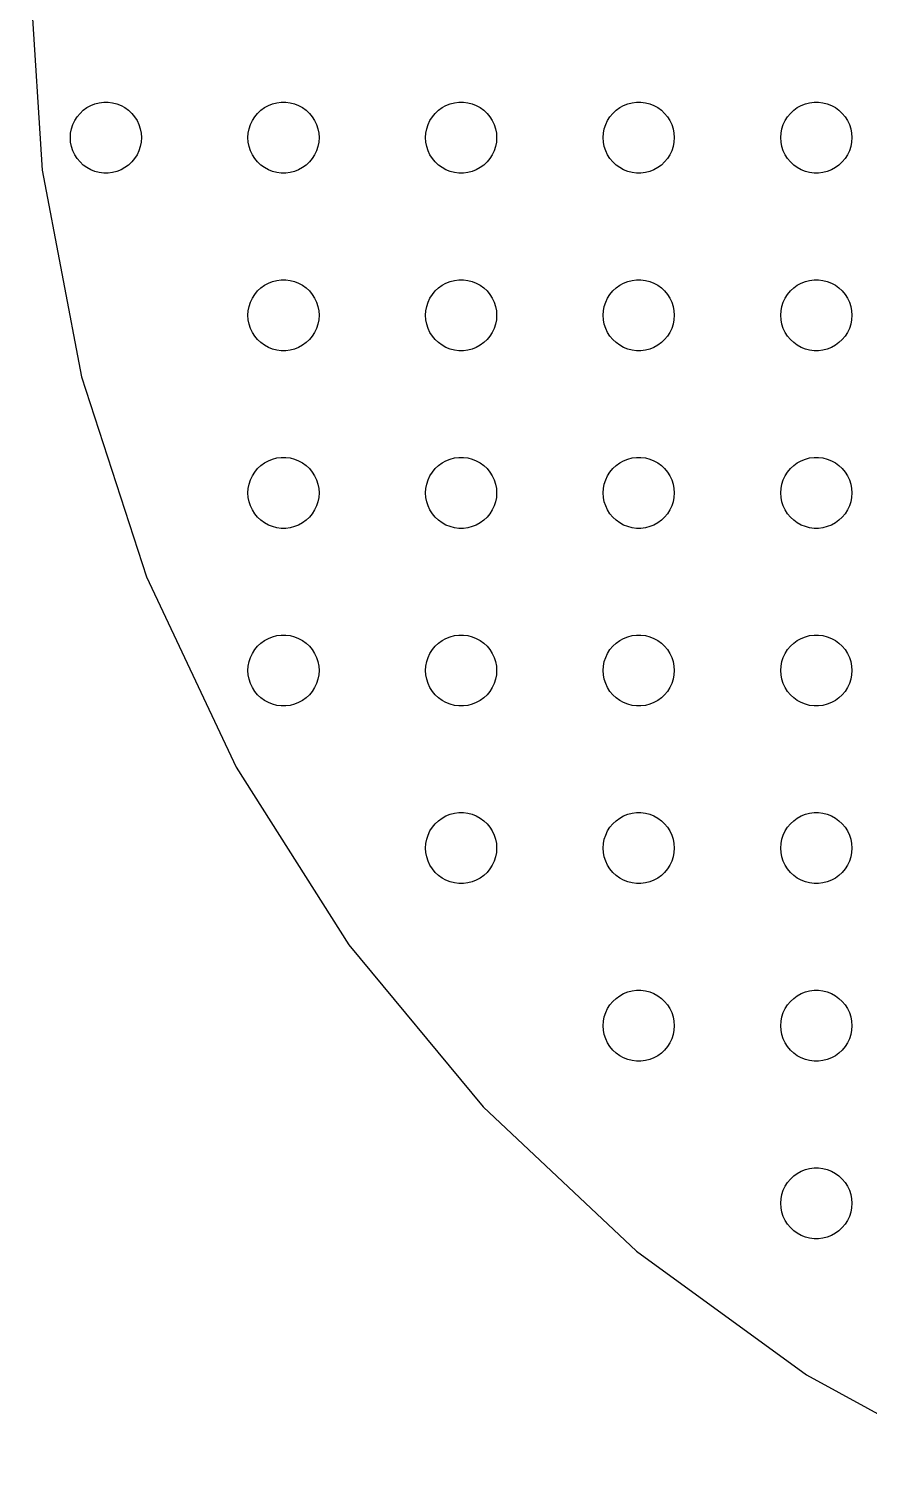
# Model space of a CAD drawing. Header units: metres. Extents: x -142 to 142, y -141 to 141.
# Drawn here: x -141.5 to -70.6, y -128 to -5.8 of the extents above; entities that cross this region are included whole.
import ezdxf

# ---------------------------------------------------------------- set-up
doc = ezdxf.new("R2010")
doc.units = ezdxf.units.M

msp = doc.modelspace()

# ---------------------------------------------------------------- linework, layer by layer
for p, q in [((-141.5, 0), (-140.384, -17.7346)), ((-136.277, -12.2855), (-135.927, -12.1468)), ((-135.927, -12.1468), (-135.562, -12.0531)), ((-135.562, -12.0531), (-135.188, -12.0059)), ((-135.188, -12.0059), (-134.812, -12.0059)), ((-134.812, -12.0059), (-134.438, -12.0531)), ((-134.438, -12.0531), (-134.073, -12.1468)), ((-134.073, -12.1468), (-133.723, -12.2855)), ((-121.277, -12.2855), (-120.927, -12.1468)), ((-120.927, -12.1468), (-120.562, -12.0531)), ((-120.562, -12.0531), (-120.188, -12.0059)), ((-120.188, -12.0059), (-119.812, -12.0059)), ((-119.812, -12.0059), (-119.438, -12.0531)), ((-119.438, -12.0531), (-119.073, -12.1468)), ((-119.073, -12.1468), (-118.723, -12.2855)), ((-106.277, -12.2855), (-105.927, -12.1468)), ((-105.927, -12.1468), (-105.562, -12.0531)), ((-105.562, -12.0531), (-105.188, -12.0059)), ((-105.188, -12.0059), (-104.812, -12.0059)), ((-104.812, -12.0059), (-104.438, -12.0531)), ((-104.438, -12.0531), (-104.073, -12.1468)), ((-104.073, -12.1468), (-103.723, -12.2855)), ((-91.2773, -12.2855), (-90.927, -12.1468)), ((-90.927, -12.1468), (-90.5621, -12.0531)), ((-90.5621, -12.0531), (-90.1884, -12.0059)), ((-90.1884, -12.0059), (-89.8116, -12.0059)), ((-89.8116, -12.0059), (-89.4379, -12.0531)), ((-89.4379, -12.0531), (-89.073, -12.1468)), ((-89.073, -12.1468), (-88.7227, -12.2855)), ((-76.2773, -12.2855), (-75.927, -12.1468)), ((-75.927, -12.1468), (-75.5621, -12.0531)), ((-75.5621, -12.0531), (-75.1884, -12.0059)), ((-75.1884, -12.0059), (-74.8116, -12.0059)), ((-74.8116, -12.0059), (-74.4379, -12.0531)), ((-74.4379, -12.0531), (-74.073, -12.1468)), ((-74.073, -12.1468), (-73.7227, -12.2855)), ((-137.629, -13.5547), (-137.427, -13.2366)), ((-137.427, -13.2366), (-137.187, -12.9464)), ((-137.187, -12.9464), (-136.912, -12.6884)), ((-136.912, -12.6884), (-136.607, -12.467)), ((-136.607, -12.467), (-136.277, -12.2855)), ((-133.723, -12.2855), (-133.393, -12.467)), ((-133.393, -12.467), (-133.088, -12.6884)), ((-133.088, -12.6884), (-132.813, -12.9464)), ((-132.813, -12.9464), (-132.573, -13.2366)), ((-132.573, -13.2366), (-132.371, -13.5547)), ((-122.629, -13.5547), (-122.427, -13.2366)), ((-122.427, -13.2366), (-122.187, -12.9464)), ((-122.187, -12.9464), (-121.912, -12.6884)), ((-121.912, -12.6884), (-121.607, -12.467)), ((-121.607, -12.467), (-121.277, -12.2855)), ((-118.723, -12.2855), (-118.393, -12.467)), ((-118.393, -12.467), (-118.088, -12.6884)), ((-118.088, -12.6884), (-117.813, -12.9464)), ((-117.813, -12.9464), (-117.573, -13.2366)), ((-117.573, -13.2366), (-117.371, -13.5547)), ((-107.629, -13.5547), (-107.427, -13.2366)), ((-107.427, -13.2366), (-107.187, -12.9464)), ((-107.187, -12.9464), (-106.912, -12.6884)), ((-106.912, -12.6884), (-106.607, -12.467)), ((-106.607, -12.467), (-106.277, -12.2855)), ((-103.723, -12.2855), (-103.393, -12.467)), ((-103.393, -12.467), (-103.088, -12.6884)), ((-103.088, -12.6884), (-102.813, -12.9464)), ((-102.813, -12.9464), (-102.573, -13.2366)), ((-102.573, -13.2366), (-102.371, -13.5547)), ((-92.6289, -13.5547), (-92.427, -13.2366)), ((-92.427, -13.2366), (-92.1869, -12.9464)), ((-92.1869, -12.9464), (-91.9123, -12.6884)), ((-91.9123, -12.6884), (-91.6075, -12.467)), ((-91.6075, -12.467), (-91.2773, -12.2855)), ((-88.7227, -12.2855), (-88.3925, -12.467)), ((-88.3925, -12.467), (-88.0877, -12.6884)), ((-88.0877, -12.6884), (-87.8131, -12.9464)), ((-87.8131, -12.9464), (-87.573, -13.2366)), ((-87.573, -13.2366), (-87.3711, -13.5547)), ((-77.6289, -13.5547), (-77.427, -13.2366)), ((-77.427, -13.2366), (-77.1869, -12.9464)), ((-77.1869, -12.9464), (-76.9123, -12.6884)), ((-76.9123, -12.6884), (-76.6075, -12.467)), ((-76.6075, -12.467), (-76.2773, -12.2855)), ((-73.7227, -12.2855), (-73.3925, -12.467)), ((-73.3925, -12.467), (-73.0877, -12.6884)), ((-73.0877, -12.6884), (-72.8131, -12.9464)), ((-72.8131, -12.9464), (-72.573, -13.2366)), ((-72.573, -13.2366), (-72.3711, -13.5547)), ((-138, -15), (-137.976, -14.624)), ((-137.976, -14.624), (-137.906, -14.2539)), ((-137.906, -14.2539), (-137.789, -13.8956)), ((-137.789, -13.8956), (-137.629, -13.5547)), ((-132.371, -13.5547), (-132.211, -13.8956)), ((-132.211, -13.8956), (-132.094, -14.2539)), ((-132.094, -14.2539), (-132.024, -14.624)), ((-132.024, -14.624), (-132, -15)), ((-123, -15), (-122.976, -14.624)), ((-122.976, -14.624), (-122.906, -14.2539)), ((-122.906, -14.2539), (-122.789, -13.8956)), ((-122.789, -13.8956), (-122.629, -13.5547)), ((-117.371, -13.5547), (-117.211, -13.8956)), ((-117.211, -13.8956), (-117.094, -14.2539)), ((-117.094, -14.2539), (-117.024, -14.624)), ((-117.024, -14.624), (-117, -15)), ((-108, -15), (-107.976, -14.624)), ((-107.976, -14.624), (-107.906, -14.2539)), ((-107.906, -14.2539), (-107.789, -13.8956)), ((-107.789, -13.8956), (-107.629, -13.5547)), ((-102.371, -13.5547), (-102.211, -13.8956)), ((-102.211, -13.8956), (-102.094, -14.2539)), ((-102.094, -14.2539), (-102.024, -14.624)), ((-102.024, -14.624), (-102, -15)), ((-93, -15), (-92.9763, -14.624)), ((-92.9763, -14.624), (-92.9057, -14.2539)), ((-92.9057, -14.2539), (-92.7893, -13.8956)), ((-92.7893, -13.8956), (-92.6289, -13.5547)), ((-87.3711, -13.5547), (-87.2107, -13.8956)), ((-87.2107, -13.8956), (-87.0943, -14.2539)), ((-87.0943, -14.2539), (-87.0237, -14.624)), ((-87.0237, -14.624), (-87, -15)), ((-78, -15), (-77.9763, -14.624)), ((-77.9763, -14.624), (-77.9057, -14.2539)), ((-77.9057, -14.2539), (-77.7893, -13.8956)), ((-77.7893, -13.8956), (-77.6289, -13.5547)), ((-72.3711, -13.5547), (-72.2107, -13.8956)), ((-72.2107, -13.8956), (-72.0943, -14.2539)), ((-72.0943, -14.2539), (-72.0237, -14.624)), ((-72.0237, -14.624), (-72, -15)), ((-137.976, -15.376), (-138, -15)), ((-137.906, -15.7461), (-137.976, -15.376)), ((-137.789, -16.1044), (-137.906, -15.7461)), ((-132.094, -15.7461), (-132.211, -16.1044)), ((-132.024, -15.376), (-132.094, -15.7461)), ((-132, -15), (-132.024, -15.376)), ((-122.976, -15.376), (-123, -15)), ((-122.906, -15.7461), (-122.976, -15.376)), ((-122.789, -16.1044), (-122.906, -15.7461)), ((-117.094, -15.7461), (-117.211, -16.1044)), ((-117.024, -15.376), (-117.094, -15.7461)), ((-117, -15), (-117.024, -15.376)), ((-107.976, -15.376), (-108, -15)), ((-107.906, -15.7461), (-107.976, -15.376)), ((-107.789, -16.1044), (-107.906, -15.7461)), ((-102.094, -15.7461), (-102.211, -16.1044)), ((-102.024, -15.376), (-102.094, -15.7461)), ((-102, -15), (-102.024, -15.376)), ((-92.9763, -15.376), (-93, -15)), ((-92.9057, -15.7461), (-92.9763, -15.376)), ((-92.7893, -16.1044), (-92.9057, -15.7461)), ((-87.0943, -15.7461), (-87.2107, -16.1044)), ((-87.0237, -15.376), (-87.0943, -15.7461)), ((-87, -15), (-87.0237, -15.376)), ((-77.9763, -15.376), (-78, -15)), ((-77.9057, -15.7461), (-77.9763, -15.376)), ((-77.7893, -16.1044), (-77.9057, -15.7461)), ((-72.0943, -15.7461), (-72.2107, -16.1044)), ((-72.0237, -15.376), (-72.0943, -15.7461)), ((-72, -15), (-72.0237, -15.376)), ((-137.629, -16.4453), (-137.789, -16.1044)), ((-137.427, -16.7634), (-137.629, -16.4453)), ((-137.187, -17.0536), (-137.427, -16.7634)), ((-136.912, -17.3115), (-137.187, -17.0536)), ((-132.813, -17.0536), (-133.088, -17.3115)), ((-132.573, -16.7634), (-132.813, -17.0536)), ((-132.371, -16.4453), (-132.573, -16.7634)), ((-132.211, -16.1044), (-132.371, -16.4453)), ((-122.629, -16.4453), (-122.789, -16.1044)), ((-122.427, -16.7634), (-122.629, -16.4453)), ((-122.187, -17.0536), (-122.427, -16.7634)), ((-121.912, -17.3115), (-122.187, -17.0536)), ((-117.813, -17.0536), (-118.088, -17.3115)), ((-117.573, -16.7634), (-117.813, -17.0536)), ((-117.371, -16.4453), (-117.573, -16.7634)), ((-117.211, -16.1044), (-117.371, -16.4453)), ((-107.629, -16.4453), (-107.789, -16.1044)), ((-107.427, -16.7634), (-107.629, -16.4453)), ((-107.187, -17.0536), (-107.427, -16.7634)), ((-106.912, -17.3115), (-107.187, -17.0536)), ((-102.813, -17.0536), (-103.088, -17.3115)), ((-102.573, -16.7634), (-102.813, -17.0536)), ((-102.371, -16.4453), (-102.573, -16.7634)), ((-102.211, -16.1044), (-102.371, -16.4453)), ((-92.6289, -16.4453), (-92.7893, -16.1044)), ((-92.427, -16.7634), (-92.6289, -16.4453)), ((-92.1869, -17.0536), (-92.427, -16.7634)), ((-91.9123, -17.3115), (-92.1869, -17.0536)), ((-87.8131, -17.0536), (-88.0877, -17.3115)), ((-87.573, -16.7634), (-87.8131, -17.0536)), ((-87.3711, -16.4453), (-87.573, -16.7634)), ((-87.2107, -16.1044), (-87.3711, -16.4453)), ((-77.6289, -16.4453), (-77.7893, -16.1044)), ((-77.427, -16.7634), (-77.6289, -16.4453)), ((-77.1869, -17.0536), (-77.427, -16.7634)), ((-76.9123, -17.3115), (-77.1869, -17.0536)), ((-72.8131, -17.0536), (-73.0877, -17.3115)), ((-72.573, -16.7634), (-72.8131, -17.0536)), ((-72.3711, -16.4453), (-72.573, -16.7634)), ((-72.2107, -16.1044), (-72.3711, -16.4453)), ((-140.384, -17.7346), (-137.055, -35.1896)), ((-136.607, -17.533), (-136.912, -17.3115)), ((-136.277, -17.7145), (-136.607, -17.533)), ((-135.927, -17.8532), (-136.277, -17.7145)), ((-135.562, -17.9469), (-135.927, -17.8532)), ((-135.188, -17.9941), (-135.562, -17.9469)), ((-134.812, -17.9941), (-135.188, -17.9941)), ((-134.438, -17.9469), (-134.812, -17.9941)), ((-134.073, -17.8532), (-134.438, -17.9469)), ((-133.723, -17.7145), (-134.073, -17.8532)), ((-133.393, -17.533), (-133.723, -17.7145)), ((-133.088, -17.3115), (-133.393, -17.533)), ((-121.607, -17.533), (-121.912, -17.3115)), ((-121.277, -17.7145), (-121.607, -17.533)), ((-120.927, -17.8532), (-121.277, -17.7145)), ((-120.562, -17.9469), (-120.927, -17.8532)), ((-120.188, -17.9941), (-120.562, -17.9469)), ((-119.812, -17.9941), (-120.188, -17.9941)), ((-119.438, -17.9469), (-119.812, -17.9941)), ((-119.073, -17.8532), (-119.438, -17.9469)), ((-118.723, -17.7145), (-119.073, -17.8532)), ((-118.393, -17.533), (-118.723, -17.7145)), ((-118.088, -17.3115), (-118.393, -17.533)), ((-106.607, -17.533), (-106.912, -17.3115)), ((-106.277, -17.7145), (-106.607, -17.533)), ((-105.927, -17.8532), (-106.277, -17.7145)), ((-105.562, -17.9469), (-105.927, -17.8532)), ((-105.188, -17.9941), (-105.562, -17.9469)), ((-104.812, -17.9941), (-105.188, -17.9941)), ((-104.438, -17.9469), (-104.812, -17.9941)), ((-104.073, -17.8532), (-104.438, -17.9469)), ((-103.723, -17.7145), (-104.073, -17.8532)), ((-103.393, -17.533), (-103.723, -17.7145)), ((-103.088, -17.3115), (-103.393, -17.533)), ((-91.6075, -17.533), (-91.9123, -17.3115)), ((-91.2773, -17.7145), (-91.6075, -17.533)), ((-90.927, -17.8532), (-91.2773, -17.7145)), ((-90.5621, -17.9469), (-90.927, -17.8532)), ((-90.1884, -17.9941), (-90.5621, -17.9469)), ((-89.8116, -17.9941), (-90.1884, -17.9941)), ((-89.4379, -17.9469), (-89.8116, -17.9941)), ((-89.073, -17.8532), (-89.4379, -17.9469)), ((-88.7227, -17.7145), (-89.073, -17.8532)), ((-88.3925, -17.533), (-88.7227, -17.7145)), ((-88.0877, -17.3115), (-88.3925, -17.533)), ((-76.6075, -17.533), (-76.9123, -17.3115)), ((-76.2773, -17.7145), (-76.6075, -17.533)), ((-75.927, -17.8532), (-76.2773, -17.7145)), ((-75.5621, -17.9469), (-75.927, -17.8532)), ((-75.1884, -17.9941), (-75.5621, -17.9469)), ((-74.8116, -17.9941), (-75.1884, -17.9941)), ((-74.4379, -17.9469), (-74.8116, -17.9941)), ((-74.073, -17.8532), (-74.4379, -17.9469)), ((-73.7227, -17.7145), (-74.073, -17.8532)), ((-73.3925, -17.533), (-73.7227, -17.7145)), ((-73.0877, -17.3115), (-73.3925, -17.533)), ((-122.427, -28.2366), (-122.187, -27.9464)), ((-122.187, -27.9464), (-121.912, -27.6884)), ((-121.912, -27.6884), (-121.607, -27.467)), ((-121.607, -27.467), (-121.277, -27.2855)), ((-121.277, -27.2855), (-120.927, -27.1468)), ((-120.927, -27.1468), (-120.562, -27.0531)), ((-120.562, -27.0531), (-120.188, -27.0059)), ((-120.188, -27.0059), (-119.812, -27.0059)), ((-119.812, -27.0059), (-119.438, -27.0531)), ((-119.438, -27.0531), (-119.073, -27.1468)), ((-119.073, -27.1468), (-118.723, -27.2855)), ((-118.723, -27.2855), (-118.393, -27.467)), ((-118.393, -27.467), (-118.088, -27.6884)), ((-118.088, -27.6884), (-117.813, -27.9464)), ((-117.813, -27.9464), (-117.573, -28.2366)), ((-107.427, -28.2366), (-107.187, -27.9464)), ((-107.187, -27.9464), (-106.912, -27.6884)), ((-106.912, -27.6884), (-106.607, -27.467)), ((-106.607, -27.467), (-106.277, -27.2855)), ((-106.277, -27.2855), (-105.927, -27.1468)), ((-105.927, -27.1468), (-105.562, -27.0531)), ((-105.562, -27.0531), (-105.188, -27.0059)), ((-105.188, -27.0059), (-104.812, -27.0059)), ((-104.812, -27.0059), (-104.438, -27.0531)), ((-104.438, -27.0531), (-104.073, -27.1468)), ((-104.073, -27.1468), (-103.723, -27.2855)), ((-103.723, -27.2855), (-103.393, -27.467)), ((-103.393, -27.467), (-103.088, -27.6884)), ((-103.088, -27.6884), (-102.813, -27.9464)), ((-102.813, -27.9464), (-102.573, -28.2366)), ((-92.427, -28.2366), (-92.1869, -27.9464)), ((-92.1869, -27.9464), (-91.9123, -27.6884)), ((-91.9123, -27.6884), (-91.6075, -27.467)), ((-91.6075, -27.467), (-91.2773, -27.2855)), ((-91.2773, -27.2855), (-90.927, -27.1468)), ((-90.927, -27.1468), (-90.5621, -27.0531)), ((-90.5621, -27.0531), (-90.1884, -27.0059)), ((-90.1884, -27.0059), (-89.8116, -27.0059)), ((-89.8116, -27.0059), (-89.4379, -27.0531)), ((-89.4379, -27.0531), (-89.073, -27.1468)), ((-89.073, -27.1468), (-88.7227, -27.2855)), ((-88.7227, -27.2855), (-88.3925, -27.467)), ((-88.3925, -27.467), (-88.0877, -27.6884)), ((-88.0877, -27.6884), (-87.8131, -27.9464)), ((-87.8131, -27.9464), (-87.573, -28.2366)), ((-77.427, -28.2366), (-77.1869, -27.9464)), ((-77.1869, -27.9464), (-76.9123, -27.6884)), ((-76.9123, -27.6884), (-76.6075, -27.467)), ((-76.6075, -27.467), (-76.2773, -27.2855)), ((-76.2773, -27.2855), (-75.927, -27.1468)), ((-75.927, -27.1468), (-75.5621, -27.0531)), ((-75.5621, -27.0531), (-75.1884, -27.0059)), ((-75.1884, -27.0059), (-74.8116, -27.0059)), ((-74.8116, -27.0059), (-74.4379, -27.0531)), ((-74.4379, -27.0531), (-74.073, -27.1468)), ((-74.073, -27.1468), (-73.7227, -27.2855)), ((-73.7227, -27.2855), (-73.3925, -27.467)), ((-73.3925, -27.467), (-73.0877, -27.6884)), ((-73.0877, -27.6884), (-72.8131, -27.9464)), ((-72.8131, -27.9464), (-72.573, -28.2366)), ((-122.976, -29.624), (-122.906, -29.2539)), ((-122.906, -29.2539), (-122.789, -28.8956)), ((-122.789, -28.8956), (-122.629, -28.5547)), ((-122.629, -28.5547), (-122.427, -28.2366)), ((-117.573, -28.2366), (-117.371, -28.5547)), ((-117.371, -28.5547), (-117.211, -28.8956)), ((-117.211, -28.8956), (-117.094, -29.2539)), ((-117.094, -29.2539), (-117.024, -29.624)), ((-107.976, -29.624), (-107.906, -29.2539)), ((-107.906, -29.2539), (-107.789, -28.8956)), ((-107.789, -28.8956), (-107.629, -28.5547)), ((-107.629, -28.5547), (-107.427, -28.2366)), ((-102.573, -28.2366), (-102.371, -28.5547)), ((-102.371, -28.5547), (-102.211, -28.8956)), ((-102.211, -28.8956), (-102.094, -29.2539)), ((-102.094, -29.2539), (-102.024, -29.624)), ((-92.9763, -29.624), (-92.9057, -29.2539)), ((-92.9057, -29.2539), (-92.7893, -28.8956)), ((-92.7893, -28.8956), (-92.6289, -28.5547)), ((-92.6289, -28.5547), (-92.427, -28.2366)), ((-87.573, -28.2366), (-87.3711, -28.5547)), ((-87.3711, -28.5547), (-87.2107, -28.8956)), ((-87.2107, -28.8956), (-87.0943, -29.2539)), ((-87.0943, -29.2539), (-87.0237, -29.624)), ((-77.9763, -29.624), (-77.9057, -29.2539)), ((-77.9057, -29.2539), (-77.7893, -28.8956)), ((-77.7893, -28.8956), (-77.6289, -28.5547)), ((-77.6289, -28.5547), (-77.427, -28.2366)), ((-72.573, -28.2366), (-72.3711, -28.5547)), ((-72.3711, -28.5547), (-72.2107, -28.8956)), ((-72.2107, -28.8956), (-72.0943, -29.2539)), ((-72.0943, -29.2539), (-72.0237, -29.624)), ((-123, -30), (-122.976, -29.624)), ((-122.976, -30.376), (-123, -30)), ((-122.906, -30.7461), (-122.976, -30.376)), ((-117.024, -30.376), (-117.094, -30.7461)), ((-117.024, -29.624), (-117, -30)), ((-117, -30), (-117.024, -30.376)), ((-108, -30), (-107.976, -29.624)), ((-107.976, -30.376), (-108, -30)), ((-107.906, -30.7461), (-107.976, -30.376)), ((-102.024, -30.376), (-102.094, -30.7461)), ((-102.024, -29.624), (-102, -30)), ((-102, -30), (-102.024, -30.376)), ((-93, -30), (-92.9763, -29.624)), ((-92.9763, -30.376), (-93, -30)), ((-92.9057, -30.7461), (-92.9763, -30.376)), ((-87.0237, -30.376), (-87.0943, -30.7461)), ((-87.0237, -29.624), (-87, -30)), ((-87, -30), (-87.0237, -30.376)), ((-78, -30), (-77.9763, -29.624)), ((-77.9763, -30.376), (-78, -30)), ((-77.9057, -30.7461), (-77.9763, -30.376)), ((-72.0237, -30.376), (-72.0943, -30.7461)), ((-72.0237, -29.624), (-72, -30)), ((-72, -30), (-72.0237, -30.376)), ((-122.789, -31.1044), (-122.906, -30.7461)), ((-122.629, -31.4453), (-122.789, -31.1044)), ((-122.427, -31.7634), (-122.629, -31.4453)), ((-122.187, -32.0536), (-122.427, -31.7634)), ((-117.573, -31.7634), (-117.813, -32.0536)), ((-117.371, -31.4453), (-117.573, -31.7634)), ((-117.211, -31.1044), (-117.371, -31.4453)), ((-117.094, -30.7461), (-117.211, -31.1044)), ((-107.789, -31.1044), (-107.906, -30.7461)), ((-107.629, -31.4453), (-107.789, -31.1044)), ((-107.427, -31.7634), (-107.629, -31.4453)), ((-107.187, -32.0536), (-107.427, -31.7634)), ((-102.573, -31.7634), (-102.813, -32.0536)), ((-102.371, -31.4453), (-102.573, -31.7634)), ((-102.211, -31.1044), (-102.371, -31.4453)), ((-102.094, -30.7461), (-102.211, -31.1044)), ((-92.7893, -31.1044), (-92.9057, -30.7461)), ((-92.6289, -31.4453), (-92.7893, -31.1044)), ((-92.427, -31.7634), (-92.6289, -31.4453)), ((-92.1869, -32.0536), (-92.427, -31.7634)), ((-87.573, -31.7634), (-87.8131, -32.0536)), ((-87.3711, -31.4453), (-87.573, -31.7634)), ((-87.2107, -31.1044), (-87.3711, -31.4453)), ((-87.0943, -30.7461), (-87.2107, -31.1044)), ((-77.7893, -31.1044), (-77.9057, -30.7461)), ((-77.6289, -31.4453), (-77.7893, -31.1044)), ((-77.427, -31.7634), (-77.6289, -31.4453)), ((-77.1869, -32.0536), (-77.427, -31.7634)), ((-72.573, -31.7634), (-72.8131, -32.0536)), ((-72.3711, -31.4453), (-72.573, -31.7634)), ((-72.2107, -31.1044), (-72.3711, -31.4453)), ((-72.0943, -30.7461), (-72.2107, -31.1044)), ((-121.912, -32.3115), (-122.187, -32.0536)), ((-121.607, -32.533), (-121.912, -32.3115)), ((-121.277, -32.7145), (-121.607, -32.533)), ((-120.927, -32.8532), (-121.277, -32.7145)), ((-120.562, -32.9469), (-120.927, -32.8532)), ((-120.188, -32.9941), (-120.562, -32.9469)), ((-119.812, -32.9941), (-120.188, -32.9941)), ((-119.438, -32.9469), (-119.812, -32.9941)), ((-119.073, -32.8532), (-119.438, -32.9469)), ((-118.723, -32.7145), (-119.073, -32.8532)), ((-118.393, -32.533), (-118.723, -32.7145)), ((-118.088, -32.3115), (-118.393, -32.533)), ((-117.813, -32.0536), (-118.088, -32.3115)), ((-106.912, -32.3115), (-107.187, -32.0536)), ((-106.607, -32.533), (-106.912, -32.3115)), ((-106.277, -32.7145), (-106.607, -32.533)), ((-105.927, -32.8532), (-106.277, -32.7145)), ((-105.562, -32.9469), (-105.927, -32.8532)), ((-105.188, -32.9941), (-105.562, -32.9469)), ((-104.812, -32.9941), (-105.188, -32.9941)), ((-104.438, -32.9469), (-104.812, -32.9941)), ((-104.073, -32.8532), (-104.438, -32.9469)), ((-103.723, -32.7145), (-104.073, -32.8532)), ((-103.393, -32.533), (-103.723, -32.7145)), ((-103.088, -32.3115), (-103.393, -32.533)), ((-102.813, -32.0536), (-103.088, -32.3115)), ((-91.9123, -32.3115), (-92.1869, -32.0536)), ((-91.6075, -32.533), (-91.9123, -32.3115)), ((-91.2773, -32.7145), (-91.6075, -32.533)), ((-90.927, -32.8532), (-91.2773, -32.7145)), ((-90.5621, -32.9469), (-90.927, -32.8532)), ((-90.1884, -32.9941), (-90.5621, -32.9469)), ((-89.8116, -32.9941), (-90.1884, -32.9941)), ((-89.4379, -32.9469), (-89.8116, -32.9941)), ((-89.073, -32.8532), (-89.4379, -32.9469)), ((-88.7227, -32.7145), (-89.073, -32.8532)), ((-88.3925, -32.533), (-88.7227, -32.7145)), ((-88.0877, -32.3115), (-88.3925, -32.533)), ((-87.8131, -32.0536), (-88.0877, -32.3115)), ((-76.9123, -32.3115), (-77.1869, -32.0536)), ((-76.6075, -32.533), (-76.9123, -32.3115)), ((-76.2773, -32.7145), (-76.6075, -32.533)), ((-75.927, -32.8532), (-76.2773, -32.7145)), ((-75.5621, -32.9469), (-75.927, -32.8532)), ((-75.1884, -32.9941), (-75.5621, -32.9469)), ((-74.8116, -32.9941), (-75.1884, -32.9941)), ((-74.4379, -32.9469), (-74.8116, -32.9941)), ((-74.073, -32.8532), (-74.4379, -32.9469)), ((-73.7227, -32.7145), (-74.073, -32.8532)), ((-73.3925, -32.533), (-73.7227, -32.7145)), ((-73.0877, -32.3115), (-73.3925, -32.533)), ((-72.8131, -32.0536), (-73.0877, -32.3115)), ((-137.055, -35.1896), (-131.563, -52.0896)), ((-122.187, -42.9464), (-121.912, -42.6885)), ((-121.912, -42.6885), (-121.607, -42.467)), ((-121.607, -42.467), (-121.277, -42.2855)), ((-121.277, -42.2855), (-120.927, -42.1468)), ((-120.927, -42.1468), (-120.562, -42.0531)), ((-120.562, -42.0531), (-120.188, -42.0059)), ((-120.188, -42.0059), (-119.812, -42.0059)), ((-119.812, -42.0059), (-119.438, -42.0531)), ((-119.438, -42.0531), (-119.073, -42.1468)), ((-119.073, -42.1468), (-118.723, -42.2855)), ((-118.723, -42.2855), (-118.393, -42.467)), ((-118.393, -42.467), (-118.088, -42.6885)), ((-118.088, -42.6885), (-117.813, -42.9464)), ((-107.187, -42.9464), (-106.912, -42.6885)), ((-106.912, -42.6885), (-106.607, -42.467)), ((-106.607, -42.467), (-106.277, -42.2855)), ((-106.277, -42.2855), (-105.927, -42.1468)), ((-105.927, -42.1468), (-105.562, -42.0531)), ((-105.562, -42.0531), (-105.188, -42.0059)), ((-105.188, -42.0059), (-104.812, -42.0059)), ((-104.812, -42.0059), (-104.438, -42.0531)), ((-104.438, -42.0531), (-104.073, -42.1468)), ((-104.073, -42.1468), (-103.723, -42.2855)), ((-103.723, -42.2855), (-103.393, -42.467)), ((-103.393, -42.467), (-103.088, -42.6885)), ((-103.088, -42.6885), (-102.813, -42.9464)), ((-92.1869, -42.9464), (-91.9123, -42.6885)), ((-91.9123, -42.6885), (-91.6075, -42.467)), ((-91.6075, -42.467), (-91.2773, -42.2855)), ((-91.2773, -42.2855), (-90.927, -42.1468)), ((-90.927, -42.1468), (-90.5621, -42.0531)), ((-90.5621, -42.0531), (-90.1884, -42.0059)), ((-90.1884, -42.0059), (-89.8116, -42.0059)), ((-89.8116, -42.0059), (-89.4379, -42.0531)), ((-89.4379, -42.0531), (-89.073, -42.1468)), ((-89.073, -42.1468), (-88.7227, -42.2855)), ((-88.7227, -42.2855), (-88.3925, -42.467)), ((-88.3925, -42.467), (-88.0877, -42.6885)), ((-88.0877, -42.6885), (-87.8131, -42.9464)), ((-77.1869, -42.9464), (-76.9123, -42.6885)), ((-76.9123, -42.6885), (-76.6075, -42.467)), ((-76.6075, -42.467), (-76.2773, -42.2855)), ((-76.2773, -42.2855), (-75.927, -42.1468)), ((-75.927, -42.1468), (-75.5621, -42.0531)), ((-75.5621, -42.0531), (-75.1884, -42.0059)), ((-75.1884, -42.0059), (-74.8116, -42.0059)), ((-74.8116, -42.0059), (-74.4379, -42.0531)), ((-74.4379, -42.0531), (-74.073, -42.1468)), ((-74.073, -42.1468), (-73.7227, -42.2855)), ((-73.7227, -42.2855), (-73.3925, -42.467)), ((-73.3925, -42.467), (-73.0877, -42.6885)), ((-73.0877, -42.6885), (-72.8131, -42.9464)), ((-122.906, -44.2539), (-122.789, -43.8956)), ((-122.789, -43.8956), (-122.629, -43.5547)), ((-122.629, -43.5547), (-122.427, -43.2366)), ((-122.427, -43.2366), (-122.187, -42.9464)), ((-117.813, -42.9464), (-117.573, -43.2366)), ((-117.573, -43.2366), (-117.371, -43.5547)), ((-117.371, -43.5547), (-117.211, -43.8956)), ((-117.211, -43.8956), (-117.094, -44.2539)), ((-107.906, -44.2539), (-107.789, -43.8956)), ((-107.789, -43.8956), (-107.629, -43.5547)), ((-107.629, -43.5547), (-107.427, -43.2366)), ((-107.427, -43.2366), (-107.187, -42.9464)), ((-102.813, -42.9464), (-102.573, -43.2366)), ((-102.573, -43.2366), (-102.371, -43.5547)), ((-102.371, -43.5547), (-102.211, -43.8956)), ((-102.211, -43.8956), (-102.094, -44.2539)), ((-92.9057, -44.2539), (-92.7893, -43.8956)), ((-92.7893, -43.8956), (-92.6289, -43.5547)), ((-92.6289, -43.5547), (-92.427, -43.2366)), ((-92.427, -43.2366), (-92.1869, -42.9464)), ((-87.8131, -42.9464), (-87.573, -43.2366)), ((-87.573, -43.2366), (-87.3711, -43.5547)), ((-87.3711, -43.5547), (-87.2107, -43.8956)), ((-87.2107, -43.8956), (-87.0943, -44.2539)), ((-77.9057, -44.2539), (-77.7893, -43.8956)), ((-77.7893, -43.8956), (-77.6289, -43.5547)), ((-77.6289, -43.5547), (-77.427, -43.2366)), ((-77.427, -43.2366), (-77.1869, -42.9464)), ((-72.8131, -42.9464), (-72.573, -43.2366)), ((-72.573, -43.2366), (-72.3711, -43.5547)), ((-72.3711, -43.5547), (-72.2107, -43.8956)), ((-72.2107, -43.8956), (-72.0943, -44.2539)), ((-123, -45), (-122.976, -44.624)), ((-122.976, -45.376), (-123, -45)), ((-122.976, -44.624), (-122.906, -44.2539)), ((-117.094, -44.2539), (-117.024, -44.624)), ((-117.024, -44.624), (-117, -45)), ((-117, -45), (-117.024, -45.376)), ((-108, -45), (-107.976, -44.624)), ((-107.976, -45.376), (-108, -45)), ((-107.976, -44.624), (-107.906, -44.2539)), ((-102.094, -44.2539), (-102.024, -44.624)), ((-102.024, -44.624), (-102, -45)), ((-102, -45), (-102.024, -45.376)), ((-93, -45), (-92.9763, -44.624)), ((-92.9763, -45.376), (-93, -45)), ((-92.9763, -44.624), (-92.9057, -44.2539)), ((-87.0943, -44.2539), (-87.0237, -44.624)), ((-87.0237, -44.624), (-87, -45)), ((-87, -45), (-87.0237, -45.376)), ((-78, -45), (-77.9763, -44.624)), ((-77.9763, -45.376), (-78, -45)), ((-77.9763, -44.624), (-77.9057, -44.2539)), ((-72.0943, -44.2539), (-72.0237, -44.624)), ((-72.0237, -44.624), (-72, -45)), ((-72, -45), (-72.0237, -45.376)), ((-122.906, -45.7461), (-122.976, -45.376)), ((-122.789, -46.1044), (-122.906, -45.7461)), ((-122.629, -46.4453), (-122.789, -46.1044)), ((-117.211, -46.1044), (-117.371, -46.4453)), ((-117.094, -45.7461), (-117.211, -46.1044)), ((-117.024, -45.376), (-117.094, -45.7461)), ((-107.906, -45.7461), (-107.976, -45.376)), ((-107.789, -46.1044), (-107.906, -45.7461)), ((-107.629, -46.4453), (-107.789, -46.1044)), ((-102.211, -46.1044), (-102.371, -46.4453)), ((-102.094, -45.7461), (-102.211, -46.1044)), ((-102.024, -45.376), (-102.094, -45.7461)), ((-92.9057, -45.7461), (-92.9763, -45.376)), ((-92.7893, -46.1044), (-92.9057, -45.7461)), ((-92.6289, -46.4453), (-92.7893, -46.1044)), ((-87.2107, -46.1044), (-87.3711, -46.4453)), ((-87.0943, -45.7461), (-87.2107, -46.1044)), ((-87.0237, -45.376), (-87.0943, -45.7461)), ((-77.9057, -45.7461), (-77.9763, -45.376)), ((-77.7893, -46.1044), (-77.9057, -45.7461)), ((-77.6289, -46.4453), (-77.7893, -46.1044)), ((-72.2107, -46.1044), (-72.3711, -46.4453)), ((-72.0943, -45.7461), (-72.2107, -46.1044)), ((-72.0237, -45.376), (-72.0943, -45.7461)), ((-122.427, -46.7634), (-122.629, -46.4453)), ((-122.187, -47.0536), (-122.427, -46.7634)), ((-121.912, -47.3115), (-122.187, -47.0536)), ((-121.607, -47.533), (-121.912, -47.3115)), ((-121.277, -47.7145), (-121.607, -47.533)), ((-118.393, -47.533), (-118.723, -47.7145)), ((-118.088, -47.3115), (-118.393, -47.533)), ((-117.813, -47.0536), (-118.088, -47.3115)), ((-117.573, -46.7634), (-117.813, -47.0536)), ((-117.371, -46.4453), (-117.573, -46.7634)), ((-107.427, -46.7634), (-107.629, -46.4453)), ((-107.187, -47.0536), (-107.427, -46.7634)), ((-106.912, -47.3115), (-107.187, -47.0536)), ((-106.607, -47.533), (-106.912, -47.3115)), ((-106.277, -47.7145), (-106.607, -47.533)), ((-103.393, -47.533), (-103.723, -47.7145)), ((-103.088, -47.3115), (-103.393, -47.533)), ((-102.813, -47.0536), (-103.088, -47.3115)), ((-102.573, -46.7634), (-102.813, -47.0536)), ((-102.371, -46.4453), (-102.573, -46.7634)), ((-92.427, -46.7634), (-92.6289, -46.4453)), ((-92.1869, -47.0536), (-92.427, -46.7634)), ((-91.9123, -47.3115), (-92.1869, -47.0536)), ((-91.6075, -47.533), (-91.9123, -47.3115)), ((-91.2773, -47.7145), (-91.6075, -47.533)), ((-88.3925, -47.533), (-88.7227, -47.7145)), ((-88.0877, -47.3115), (-88.3925, -47.533)), ((-87.8131, -47.0536), (-88.0877, -47.3115)), ((-87.573, -46.7634), (-87.8131, -47.0536)), ((-87.3711, -46.4453), (-87.573, -46.7634)), ((-77.427, -46.7634), (-77.6289, -46.4453)), ((-77.1869, -47.0536), (-77.427, -46.7634)), ((-76.9123, -47.3115), (-77.1869, -47.0536)), ((-76.6075, -47.533), (-76.9123, -47.3115)), ((-76.2773, -47.7145), (-76.6075, -47.533)), ((-73.3925, -47.533), (-73.7227, -47.7145)), ((-73.0877, -47.3115), (-73.3925, -47.533)), ((-72.8131, -47.0536), (-73.0877, -47.3115)), ((-72.573, -46.7634), (-72.8131, -47.0536)), ((-72.3711, -46.4453), (-72.573, -46.7634)), ((-120.927, -47.8532), (-121.277, -47.7145)), ((-120.562, -47.9469), (-120.927, -47.8532)), ((-120.188, -47.9941), (-120.562, -47.9469)), ((-119.812, -47.9941), (-120.188, -47.9941)), ((-119.438, -47.9469), (-119.812, -47.9941)), ((-119.073, -47.8532), (-119.438, -47.9469)), ((-118.723, -47.7145), (-119.073, -47.8532)), ((-105.927, -47.8532), (-106.277, -47.7145)), ((-105.562, -47.9469), (-105.927, -47.8532)), ((-105.188, -47.9941), (-105.562, -47.9469)), ((-104.812, -47.9941), (-105.188, -47.9941)), ((-104.438, -47.9469), (-104.812, -47.9941)), ((-104.073, -47.8532), (-104.438, -47.9469)), ((-103.723, -47.7145), (-104.073, -47.8532)), ((-90.927, -47.8532), (-91.2773, -47.7145)), ((-90.5621, -47.9469), (-90.927, -47.8532)), ((-90.1884, -47.9941), (-90.5621, -47.9469)), ((-89.8116, -47.9941), (-90.1884, -47.9941)), ((-89.4379, -47.9469), (-89.8116, -47.9941)), ((-89.073, -47.8532), (-89.4379, -47.9469)), ((-88.7227, -47.7145), (-89.073, -47.8532)), ((-75.927, -47.8532), (-76.2773, -47.7145)), ((-75.5621, -47.9469), (-75.927, -47.8532)), ((-75.1884, -47.9941), (-75.5621, -47.9469)), ((-74.8116, -47.9941), (-75.1884, -47.9941)), ((-74.4379, -47.9469), (-74.8116, -47.9941)), ((-74.073, -47.8532), (-74.4379, -47.9469)), ((-73.7227, -47.7145), (-74.073, -47.8532)), ((-131.563, -52.0896), (-123.997, -68.1681)), ((-121.607, -57.467), (-121.277, -57.2855)), ((-121.277, -57.2855), (-120.927, -57.1468)), ((-120.927, -57.1468), (-120.562, -57.0531)), ((-120.562, -57.0531), (-120.188, -57.0059)), ((-120.188, -57.0059), (-119.812, -57.0059)), ((-119.812, -57.0059), (-119.438, -57.0531)), ((-119.438, -57.0531), (-119.073, -57.1468)), ((-119.073, -57.1468), (-118.723, -57.2855)), ((-118.723, -57.2855), (-118.393, -57.467)), ((-106.607, -57.467), (-106.277, -57.2855)), ((-106.277, -57.2855), (-105.927, -57.1468)), ((-105.927, -57.1468), (-105.562, -57.0531)), ((-105.562, -57.0531), (-105.188, -57.0059)), ((-105.188, -57.0059), (-104.812, -57.0059)), ((-104.812, -57.0059), (-104.438, -57.0531)), ((-104.438, -57.0531), (-104.073, -57.1468)), ((-104.073, -57.1468), (-103.723, -57.2855)), ((-103.723, -57.2855), (-103.393, -57.467)), ((-91.6075, -57.467), (-91.2773, -57.2855)), ((-91.2773, -57.2855), (-90.927, -57.1468)), ((-90.927, -57.1468), (-90.5621, -57.0531)), ((-90.5621, -57.0531), (-90.1884, -57.0059)), ((-90.1884, -57.0059), (-89.8116, -57.0059)), ((-89.8116, -57.0059), (-89.4379, -57.0531)), ((-89.4379, -57.0531), (-89.073, -57.1468)), ((-89.073, -57.1468), (-88.7227, -57.2855)), ((-88.7227, -57.2855), (-88.3925, -57.467)), ((-76.6075, -57.467), (-76.2773, -57.2855)), ((-76.2773, -57.2855), (-75.927, -57.1468)), ((-75.927, -57.1468), (-75.5621, -57.0531)), ((-75.5621, -57.0531), (-75.1884, -57.0059)), ((-75.1884, -57.0059), (-74.8116, -57.0059)), ((-74.8116, -57.0059), (-74.4379, -57.0531)), ((-74.4379, -57.0531), (-74.073, -57.1468)), ((-74.073, -57.1468), (-73.7227, -57.2855)), ((-73.7227, -57.2855), (-73.3925, -57.467)), ((-122.789, -58.8956), (-122.629, -58.5547)), ((-122.629, -58.5547), (-122.427, -58.2366)), ((-122.427, -58.2366), (-122.187, -57.9464)), ((-122.187, -57.9464), (-121.912, -57.6885)), ((-121.912, -57.6885), (-121.607, -57.467)), ((-118.393, -57.467), (-118.088, -57.6885)), ((-118.088, -57.6885), (-117.813, -57.9464)), ((-117.813, -57.9464), (-117.573, -58.2366)), ((-117.573, -58.2366), (-117.371, -58.5547)), ((-117.371, -58.5547), (-117.211, -58.8956)), ((-107.789, -58.8956), (-107.629, -58.5547)), ((-107.629, -58.5547), (-107.427, -58.2366)), ((-107.427, -58.2366), (-107.187, -57.9464)), ((-107.187, -57.9464), (-106.912, -57.6885)), ((-106.912, -57.6885), (-106.607, -57.467)), ((-103.393, -57.467), (-103.088, -57.6885)), ((-103.088, -57.6885), (-102.813, -57.9464)), ((-102.813, -57.9464), (-102.573, -58.2366)), ((-102.573, -58.2366), (-102.371, -58.5547)), ((-102.371, -58.5547), (-102.211, -58.8956)), ((-92.7893, -58.8956), (-92.6289, -58.5547)), ((-92.6289, -58.5547), (-92.427, -58.2366)), ((-92.427, -58.2366), (-92.1869, -57.9464)), ((-92.1869, -57.9464), (-91.9123, -57.6885)), ((-91.9123, -57.6885), (-91.6075, -57.467)), ((-88.3925, -57.467), (-88.0877, -57.6885)), ((-88.0877, -57.6885), (-87.8131, -57.9464)), ((-87.8131, -57.9464), (-87.573, -58.2366)), ((-87.573, -58.2366), (-87.3711, -58.5547)), ((-87.3711, -58.5547), (-87.2107, -58.8956)), ((-77.7893, -58.8956), (-77.6289, -58.5547)), ((-77.6289, -58.5547), (-77.427, -58.2366)), ((-77.427, -58.2366), (-77.1869, -57.9464)), ((-77.1869, -57.9464), (-76.9123, -57.6885)), ((-76.9123, -57.6885), (-76.6075, -57.467)), ((-73.3925, -57.467), (-73.0877, -57.6885)), ((-73.0877, -57.6885), (-72.8131, -57.9464)), ((-72.8131, -57.9464), (-72.573, -58.2366)), ((-72.573, -58.2366), (-72.3711, -58.5547)), ((-72.3711, -58.5547), (-72.2107, -58.8956)), ((-123, -60), (-122.976, -59.624)), ((-122.976, -59.624), (-122.906, -59.2539)), ((-122.906, -59.2539), (-122.789, -58.8956)), ((-117.211, -58.8956), (-117.094, -59.2539)), ((-117.094, -59.2539), (-117.024, -59.624)), ((-117.024, -59.624), (-117, -60)), ((-108, -60), (-107.976, -59.624)), ((-107.976, -59.624), (-107.906, -59.2539)), ((-107.906, -59.2539), (-107.789, -58.8956)), ((-102.211, -58.8956), (-102.094, -59.2539)), ((-102.094, -59.2539), (-102.024, -59.624)), ((-102.024, -59.624), (-102, -60)), ((-93, -60), (-92.9763, -59.624)), ((-92.9763, -59.624), (-92.9057, -59.2539)), ((-92.9057, -59.2539), (-92.7893, -58.8956)), ((-87.2107, -58.8956), (-87.0943, -59.2539)), ((-87.0943, -59.2539), (-87.0237, -59.624)), ((-87.0237, -59.624), (-87, -60)), ((-78, -60), (-77.9763, -59.624)), ((-77.9763, -59.624), (-77.9057, -59.2539)), ((-77.9057, -59.2539), (-77.7893, -58.8956)), ((-72.2107, -58.8956), (-72.0943, -59.2539)), ((-72.0943, -59.2539), (-72.0237, -59.624)), ((-72.0237, -59.624), (-72, -60)), ((-122.976, -60.376), (-123, -60)), ((-122.906, -60.7461), (-122.976, -60.376)), ((-122.789, -61.1044), (-122.906, -60.7461)), ((-122.629, -61.4453), (-122.789, -61.1044)), ((-117.211, -61.1044), (-117.371, -61.4453)), ((-117.094, -60.7461), (-117.211, -61.1044)), ((-117.024, -60.376), (-117.094, -60.7461)), ((-117, -60), (-117.024, -60.376)), ((-107.976, -60.376), (-108, -60)), ((-107.906, -60.7461), (-107.976, -60.376)), ((-107.789, -61.1044), (-107.906, -60.7461)), ((-107.629, -61.4453), (-107.789, -61.1044)), ((-102.211, -61.1044), (-102.371, -61.4453)), ((-102.094, -60.7461), (-102.211, -61.1044)), ((-102.024, -60.376), (-102.094, -60.7461)), ((-102, -60), (-102.024, -60.376)), ((-92.9763, -60.376), (-93, -60)), ((-92.9057, -60.7461), (-92.9763, -60.376)), ((-92.7893, -61.1044), (-92.9057, -60.7461)), ((-92.6289, -61.4453), (-92.7893, -61.1044)), ((-87.2107, -61.1044), (-87.3711, -61.4453)), ((-87.0943, -60.7461), (-87.2107, -61.1044)), ((-87.0237, -60.376), (-87.0943, -60.7461)), ((-87, -60), (-87.0237, -60.376)), ((-77.9763, -60.376), (-78, -60)), ((-77.9057, -60.7461), (-77.9763, -60.376)), ((-77.7893, -61.1044), (-77.9057, -60.7461)), ((-77.6289, -61.4453), (-77.7893, -61.1044)), ((-72.2107, -61.1044), (-72.3711, -61.4453)), ((-72.0943, -60.7461), (-72.2107, -61.1044)), ((-72.0237, -60.376), (-72.0943, -60.7461)), ((-72, -60), (-72.0237, -60.376)), ((-122.427, -61.7634), (-122.629, -61.4453)), ((-122.187, -62.0536), (-122.427, -61.7634)), ((-121.912, -62.3115), (-122.187, -62.0536)), ((-121.607, -62.533), (-121.912, -62.3115)), ((-118.088, -62.3115), (-118.393, -62.533)), ((-117.813, -62.0536), (-118.088, -62.3115)), ((-117.573, -61.7634), (-117.813, -62.0536)), ((-117.371, -61.4453), (-117.573, -61.7634)), ((-107.427, -61.7634), (-107.629, -61.4453)), ((-107.187, -62.0536), (-107.427, -61.7634)), ((-106.912, -62.3115), (-107.187, -62.0536)), ((-106.607, -62.533), (-106.912, -62.3115)), ((-103.088, -62.3115), (-103.393, -62.533)), ((-102.813, -62.0536), (-103.088, -62.3115)), ((-102.573, -61.7634), (-102.813, -62.0536)), ((-102.371, -61.4453), (-102.573, -61.7634)), ((-92.427, -61.7634), (-92.6289, -61.4453)), ((-92.1869, -62.0536), (-92.427, -61.7634)), ((-91.9123, -62.3115), (-92.1869, -62.0536)), ((-91.6075, -62.533), (-91.9123, -62.3115)), ((-88.0877, -62.3115), (-88.3925, -62.533)), ((-87.8131, -62.0536), (-88.0877, -62.3115)), ((-87.573, -61.7634), (-87.8131, -62.0536)), ((-87.3711, -61.4453), (-87.573, -61.7634)), ((-77.427, -61.7634), (-77.6289, -61.4453)), ((-77.1869, -62.0536), (-77.427, -61.7634)), ((-76.9123, -62.3115), (-77.1869, -62.0536)), ((-76.6075, -62.533), (-76.9123, -62.3115)), ((-73.0877, -62.3115), (-73.3925, -62.533)), ((-72.8131, -62.0536), (-73.0877, -62.3115)), ((-72.573, -61.7634), (-72.8131, -62.0536)), ((-72.3711, -61.4453), (-72.573, -61.7634)), ((-121.277, -62.7145), (-121.607, -62.533)), ((-120.927, -62.8532), (-121.277, -62.7145)), ((-120.562, -62.9469), (-120.927, -62.8532)), ((-120.188, -62.9941), (-120.562, -62.9469)), ((-119.812, -62.9941), (-120.188, -62.9941)), ((-119.438, -62.9469), (-119.812, -62.9941)), ((-119.073, -62.8532), (-119.438, -62.9469)), ((-118.723, -62.7145), (-119.073, -62.8532)), ((-118.393, -62.533), (-118.723, -62.7145)), ((-106.277, -62.7145), (-106.607, -62.533)), ((-105.927, -62.8532), (-106.277, -62.7145)), ((-105.562, -62.9469), (-105.927, -62.8532)), ((-105.188, -62.9941), (-105.562, -62.9469)), ((-104.812, -62.9941), (-105.188, -62.9941)), ((-104.438, -62.9469), (-104.812, -62.9941)), ((-104.073, -62.8532), (-104.438, -62.9469)), ((-103.723, -62.7145), (-104.073, -62.8532)), ((-103.393, -62.533), (-103.723, -62.7145)), ((-91.2773, -62.7145), (-91.6075, -62.533)), ((-90.927, -62.8532), (-91.2773, -62.7145)), ((-90.5621, -62.9469), (-90.927, -62.8532)), ((-90.1884, -62.9941), (-90.5621, -62.9469)), ((-89.8116, -62.9941), (-90.1884, -62.9941)), ((-89.4379, -62.9469), (-89.8116, -62.9941)), ((-89.073, -62.8532), (-89.4379, -62.9469)), ((-88.7227, -62.7145), (-89.073, -62.8532)), ((-88.3925, -62.533), (-88.7227, -62.7145)), ((-76.2773, -62.7145), (-76.6075, -62.533)), ((-75.927, -62.8532), (-76.2773, -62.7145)), ((-75.5621, -62.9469), (-75.927, -62.8532)), ((-75.1884, -62.9941), (-75.5621, -62.9469)), ((-74.8116, -62.9941), (-75.1884, -62.9941)), ((-74.4379, -62.9469), (-74.8116, -62.9941)), ((-74.073, -62.8532), (-74.4379, -62.9469)), ((-73.7227, -62.7145), (-74.073, -62.8532)), ((-73.3925, -62.533), (-73.7227, -62.7145)), ((-123.997, -68.1681), (-114.476, -83.1716)), ((-105.927, -72.1468), (-105.562, -72.0531)), ((-105.562, -72.0531), (-105.188, -72.0059)), ((-105.188, -72.0059), (-104.812, -72.0059)), ((-104.812, -72.0059), (-104.438, -72.0531)), ((-104.438, -72.0531), (-104.073, -72.1468)), ((-90.927, -72.1468), (-90.5621, -72.0531)), ((-90.5621, -72.0531), (-90.1884, -72.0059)), ((-90.1884, -72.0059), (-89.8116, -72.0059)), ((-89.8116, -72.0059), (-89.4379, -72.0531)), ((-89.4379, -72.0531), (-89.073, -72.1468)), ((-75.927, -72.1468), (-75.5621, -72.0531)), ((-75.5621, -72.0531), (-75.1884, -72.0059)), ((-75.1884, -72.0059), (-74.8116, -72.0059)), ((-74.8116, -72.0059), (-74.4379, -72.0531)), ((-74.4379, -72.0531), (-74.073, -72.1468)), ((-107.629, -73.5547), (-107.427, -73.2366)), ((-107.427, -73.2366), (-107.187, -72.9464)), ((-107.187, -72.9464), (-106.912, -72.6885)), ((-106.912, -72.6885), (-106.607, -72.467)), ((-106.607, -72.467), (-106.277, -72.2855)), ((-106.277, -72.2855), (-105.927, -72.1468)), ((-104.073, -72.1468), (-103.723, -72.2855)), ((-103.723, -72.2855), (-103.393, -72.467)), ((-103.393, -72.467), (-103.088, -72.6885)), ((-103.088, -72.6885), (-102.813, -72.9464)), ((-102.813, -72.9464), (-102.573, -73.2366)), ((-102.573, -73.2366), (-102.371, -73.5547)), ((-92.6289, -73.5547), (-92.427, -73.2366)), ((-92.427, -73.2366), (-92.1869, -72.9464)), ((-92.1869, -72.9464), (-91.9123, -72.6885)), ((-91.9123, -72.6885), (-91.6075, -72.467)), ((-91.6075, -72.467), (-91.2773, -72.2855)), ((-91.2773, -72.2855), (-90.927, -72.1468)), ((-89.073, -72.1468), (-88.7227, -72.2855)), ((-88.7227, -72.2855), (-88.3925, -72.467)), ((-88.3925, -72.467), (-88.0877, -72.6885)), ((-88.0877, -72.6885), (-87.8131, -72.9464)), ((-87.8131, -72.9464), (-87.573, -73.2366)), ((-87.573, -73.2366), (-87.3711, -73.5547)), ((-77.6289, -73.5547), (-77.427, -73.2366)), ((-77.427, -73.2366), (-77.1869, -72.9464)), ((-77.1869, -72.9464), (-76.9123, -72.6885)), ((-76.9123, -72.6885), (-76.6075, -72.467)), ((-76.6075, -72.467), (-76.2773, -72.2855)), ((-76.2773, -72.2855), (-75.927, -72.1468)), ((-74.073, -72.1468), (-73.7227, -72.2855)), ((-73.7227, -72.2855), (-73.3925, -72.467)), ((-73.3925, -72.467), (-73.0877, -72.6885)), ((-73.0877, -72.6885), (-72.8131, -72.9464)), ((-72.8131, -72.9464), (-72.573, -73.2366)), ((-72.573, -73.2366), (-72.3711, -73.5547)), ((-107.976, -74.624), (-107.906, -74.2539)), ((-107.906, -74.2539), (-107.789, -73.8956)), ((-107.789, -73.8956), (-107.629, -73.5547)), ((-102.371, -73.5547), (-102.211, -73.8956)), ((-102.211, -73.8956), (-102.094, -74.2539)), ((-102.094, -74.2539), (-102.024, -74.624)), ((-92.9763, -74.624), (-92.9057, -74.2539)), ((-92.9057, -74.2539), (-92.7893, -73.8956)), ((-92.7893, -73.8956), (-92.6289, -73.5547)), ((-87.3711, -73.5547), (-87.2107, -73.8956)), ((-87.2107, -73.8956), (-87.0943, -74.2539)), ((-87.0943, -74.2539), (-87.0237, -74.624)), ((-77.9763, -74.624), (-77.9057, -74.2539)), ((-77.9057, -74.2539), (-77.7893, -73.8956)), ((-77.7893, -73.8956), (-77.6289, -73.5547)), ((-72.3711, -73.5547), (-72.2107, -73.8956)), ((-72.2107, -73.8956), (-72.0943, -74.2539)), ((-72.0943, -74.2539), (-72.0237, -74.624)), ((-108, -75), (-107.976, -74.624)), ((-107.976, -75.376), (-108, -75)), ((-107.906, -75.7461), (-107.976, -75.376)), ((-107.789, -76.1044), (-107.906, -75.7461)), ((-102.094, -75.7461), (-102.211, -76.1044)), ((-102.024, -75.376), (-102.094, -75.7461)), ((-102.024, -74.624), (-102, -75)), ((-102, -75), (-102.024, -75.376)), ((-93, -75), (-92.9763, -74.624)), ((-92.9763, -75.376), (-93, -75)), ((-92.9057, -75.7461), (-92.9763, -75.376)), ((-92.7893, -76.1044), (-92.9057, -75.7461)), ((-87.0943, -75.7461), (-87.2107, -76.1044)), ((-87.0237, -75.376), (-87.0943, -75.7461)), ((-87.0237, -74.624), (-87, -75)), ((-87, -75), (-87.0237, -75.376)), ((-78, -75), (-77.9763, -74.624)), ((-77.9763, -75.376), (-78, -75)), ((-77.9057, -75.7461), (-77.9763, -75.376)), ((-77.7893, -76.1044), (-77.9057, -75.7461)), ((-72.0943, -75.7461), (-72.2107, -76.1044)), ((-72.0237, -75.376), (-72.0943, -75.7461)), ((-72.0237, -74.624), (-72, -75)), ((-72, -75), (-72.0237, -75.376)), ((-107.629, -76.4453), (-107.789, -76.1044)), ((-107.427, -76.7634), (-107.629, -76.4453)), ((-107.187, -77.0536), (-107.427, -76.7634)), ((-102.573, -76.7634), (-102.813, -77.0536)), ((-102.371, -76.4453), (-102.573, -76.7634)), ((-102.211, -76.1044), (-102.371, -76.4453)), ((-92.6289, -76.4453), (-92.7893, -76.1044)), ((-92.427, -76.7634), (-92.6289, -76.4453)), ((-92.1869, -77.0536), (-92.427, -76.7634)), ((-87.573, -76.7634), (-87.8131, -77.0536)), ((-87.3711, -76.4453), (-87.573, -76.7634)), ((-87.2107, -76.1044), (-87.3711, -76.4453)), ((-77.6289, -76.4453), (-77.7893, -76.1044)), ((-77.427, -76.7634), (-77.6289, -76.4453)), ((-77.1869, -77.0536), (-77.427, -76.7634)), ((-72.573, -76.7634), (-72.8131, -77.0536)), ((-72.3711, -76.4453), (-72.573, -76.7634)), ((-72.2107, -76.1044), (-72.3711, -76.4453)), ((-106.912, -77.3115), (-107.187, -77.0536)), ((-106.607, -77.533), (-106.912, -77.3115)), ((-106.277, -77.7145), (-106.607, -77.533)), ((-105.927, -77.8532), (-106.277, -77.7145)), ((-105.562, -77.9469), (-105.927, -77.8532)), ((-105.188, -77.9941), (-105.562, -77.9469)), ((-104.812, -77.9941), (-105.188, -77.9941)), ((-104.438, -77.9469), (-104.812, -77.9941)), ((-104.073, -77.8532), (-104.438, -77.9469)), ((-103.723, -77.7145), (-104.073, -77.8532)), ((-103.393, -77.533), (-103.723, -77.7145)), ((-103.088, -77.3115), (-103.393, -77.533)), ((-102.813, -77.0536), (-103.088, -77.3115)), ((-91.9123, -77.3115), (-92.1869, -77.0536)), ((-91.6075, -77.533), (-91.9123, -77.3115)), ((-91.2773, -77.7145), (-91.6075, -77.533)), ((-90.927, -77.8532), (-91.2773, -77.7145)), ((-90.5621, -77.9469), (-90.927, -77.8532)), ((-90.1884, -77.9941), (-90.5621, -77.9469)), ((-89.8116, -77.9941), (-90.1884, -77.9941)), ((-89.4379, -77.9469), (-89.8116, -77.9941)), ((-89.073, -77.8532), (-89.4379, -77.9469)), ((-88.7227, -77.7145), (-89.073, -77.8532)), ((-88.3925, -77.533), (-88.7227, -77.7145)), ((-88.0877, -77.3115), (-88.3925, -77.533)), ((-87.8131, -77.0536), (-88.0877, -77.3115)), ((-76.9123, -77.3115), (-77.1869, -77.0536)), ((-76.6075, -77.533), (-76.9123, -77.3115)), ((-76.2773, -77.7145), (-76.6075, -77.533)), ((-75.927, -77.8532), (-76.2773, -77.7145)), ((-75.5621, -77.9469), (-75.927, -77.8532)), ((-75.1884, -77.9941), (-75.5621, -77.9469)), ((-74.8116, -77.9941), (-75.1884, -77.9941)), ((-74.4379, -77.9469), (-74.8116, -77.9941)), ((-74.073, -77.8532), (-74.4379, -77.9469)), ((-73.7227, -77.7145), (-74.073, -77.8532)), ((-73.3925, -77.533), (-73.7227, -77.7145)), ((-73.0877, -77.3115), (-73.3925, -77.533)), ((-72.8131, -77.0536), (-73.0877, -77.3115)), ((-114.476, -83.1716), (-103.149, -96.8634)), ((-92.427, -88.2366), (-92.1869, -87.9464)), ((-92.1869, -87.9464), (-91.9123, -87.6885)), ((-91.9123, -87.6885), (-91.6075, -87.467)), ((-91.6075, -87.467), (-91.2773, -87.2855)), ((-91.2773, -87.2855), (-90.927, -87.1468)), ((-90.927, -87.1468), (-90.5621, -87.0531)), ((-90.5621, -87.0531), (-90.1884, -87.0059)), ((-90.1884, -87.0059), (-89.8116, -87.0059)), ((-89.8116, -87.0059), (-89.4379, -87.0531)), ((-89.4379, -87.0531), (-89.073, -87.1468)), ((-89.073, -87.1468), (-88.7227, -87.2855)), ((-88.7227, -87.2855), (-88.3925, -87.467)), ((-88.3925, -87.467), (-88.0877, -87.6885)), ((-88.0877, -87.6885), (-87.8131, -87.9464)), ((-87.8131, -87.9464), (-87.573, -88.2366)), ((-77.427, -88.2366), (-77.1869, -87.9464)), ((-77.1869, -87.9464), (-76.9123, -87.6885)), ((-76.9123, -87.6885), (-76.6075, -87.467)), ((-76.6075, -87.467), (-76.2773, -87.2855)), ((-76.2773, -87.2855), (-75.927, -87.1468)), ((-75.927, -87.1468), (-75.5621, -87.0531)), ((-75.5621, -87.0531), (-75.1884, -87.0059)), ((-75.1884, -87.0059), (-74.8116, -87.0059)), ((-74.8116, -87.0059), (-74.4379, -87.0531)), ((-74.4379, -87.0531), (-74.073, -87.1468)), ((-74.073, -87.1468), (-73.7227, -87.2855)), ((-73.7227, -87.2855), (-73.3925, -87.467)), ((-73.3925, -87.467), (-73.0877, -87.6885)), ((-73.0877, -87.6885), (-72.8131, -87.9464)), ((-72.8131, -87.9464), (-72.573, -88.2366)), ((-92.9057, -89.2539), (-92.7893, -88.8956)), ((-92.7893, -88.8956), (-92.6289, -88.5547)), ((-92.6289, -88.5547), (-92.427, -88.2366)), ((-87.573, -88.2366), (-87.3711, -88.5547)), ((-87.3711, -88.5547), (-87.2107, -88.8956)), ((-87.2107, -88.8956), (-87.0943, -89.2539)), ((-77.9057, -89.2539), (-77.7893, -88.8956)), ((-77.7893, -88.8956), (-77.6289, -88.5547)), ((-77.6289, -88.5547), (-77.427, -88.2366)), ((-72.573, -88.2366), (-72.3711, -88.5547)), ((-72.3711, -88.5547), (-72.2107, -88.8956)), ((-72.2107, -88.8956), (-72.0943, -89.2539)), ((-93, -90), (-92.9763, -89.624)), ((-92.9763, -90.376), (-93, -90)), ((-92.9763, -89.624), (-92.9057, -89.2539)), ((-92.9057, -90.7461), (-92.9763, -90.376)), ((-87.0943, -89.2539), (-87.0237, -89.624)), ((-87.0237, -90.376), (-87.0943, -90.7461)), ((-87.0237, -89.624), (-87, -90)), ((-87, -90), (-87.0237, -90.376)), ((-78, -90), (-77.9763, -89.624)), ((-77.9763, -90.376), (-78, -90)), ((-77.9763, -89.624), (-77.9057, -89.2539)), ((-77.9057, -90.7461), (-77.9763, -90.376)), ((-72.0943, -89.2539), (-72.0237, -89.624)), ((-72.0237, -90.376), (-72.0943, -90.7461)), ((-72.0237, -89.624), (-72, -90)), ((-72, -90), (-72.0237, -90.376)), ((-92.7893, -91.1044), (-92.9057, -90.7461)), ((-92.6289, -91.4453), (-92.7893, -91.1044)), ((-92.427, -91.7634), (-92.6289, -91.4453)), ((-87.3711, -91.4453), (-87.573, -91.7634)), ((-87.2107, -91.1044), (-87.3711, -91.4453)), ((-87.0943, -90.7461), (-87.2107, -91.1044)), ((-77.7893, -91.1044), (-77.9057, -90.7461)), ((-77.6289, -91.4453), (-77.7893, -91.1044)), ((-77.427, -91.7634), (-77.6289, -91.4453)), ((-72.3711, -91.4453), (-72.573, -91.7634)), ((-72.2107, -91.1044), (-72.3711, -91.4453)), ((-72.0943, -90.7461), (-72.2107, -91.1044)), ((-92.1869, -92.0536), (-92.427, -91.7634)), ((-91.9123, -92.3115), (-92.1869, -92.0536)), ((-91.6075, -92.533), (-91.9123, -92.3115)), ((-91.2773, -92.7145), (-91.6075, -92.533)), ((-90.927, -92.8532), (-91.2773, -92.7145)), ((-90.5621, -92.9469), (-90.927, -92.8532)), ((-89.073, -92.8532), (-89.4379, -92.9469)), ((-88.7227, -92.7145), (-89.073, -92.8532)), ((-88.3925, -92.533), (-88.7227, -92.7145)), ((-88.0877, -92.3115), (-88.3925, -92.533)), ((-87.8131, -92.0536), (-88.0877, -92.3115)), ((-87.573, -91.7634), (-87.8131, -92.0536)), ((-77.1869, -92.0536), (-77.427, -91.7634)), ((-76.9123, -92.3115), (-77.1869, -92.0536)), ((-76.6075, -92.533), (-76.9123, -92.3115)), ((-76.2773, -92.7145), (-76.6075, -92.533)), ((-75.927, -92.8532), (-76.2773, -92.7145)), ((-75.5621, -92.9469), (-75.927, -92.8532)), ((-74.073, -92.8532), (-74.4379, -92.9469)), ((-73.7227, -92.7145), (-74.073, -92.8532)), ((-73.3925, -92.533), (-73.7227, -92.7145)), ((-73.0877, -92.3115), (-73.3925, -92.533)), ((-72.8131, -92.0536), (-73.0877, -92.3115)), ((-72.573, -91.7634), (-72.8131, -92.0536)), ((-90.1884, -92.9941), (-90.5621, -92.9469)), ((-89.8116, -92.9941), (-90.1884, -92.9941)), ((-89.4379, -92.9469), (-89.8116, -92.9941)), ((-75.1884, -92.9941), (-75.5621, -92.9469)), ((-74.8116, -92.9941), (-75.1884, -92.9941)), ((-74.4379, -92.9469), (-74.8116, -92.9941)), ((-103.149, -96.8634), (-90.1955, -109.028)), ((-76.9123, -102.688), (-76.6075, -102.467)), ((-76.6075, -102.467), (-76.2773, -102.286)), ((-76.2773, -102.286), (-75.927, -102.147)), ((-75.927, -102.147), (-75.5621, -102.053)), ((-75.5621, -102.053), (-75.1884, -102.006)), ((-75.1884, -102.006), (-74.8116, -102.006)), ((-74.8116, -102.006), (-74.4379, -102.053)), ((-74.4379, -102.053), (-74.073, -102.147)), ((-74.073, -102.147), (-73.7227, -102.286)), ((-73.7227, -102.286), (-73.3925, -102.467)), ((-73.3925, -102.467), (-73.0877, -102.688)), ((-77.7893, -103.896), (-77.6289, -103.555)), ((-77.6289, -103.555), (-77.427, -103.237)), ((-77.427, -103.237), (-77.1869, -102.946)), ((-77.1869, -102.946), (-76.9123, -102.688)), ((-73.0877, -102.688), (-72.8131, -102.946)), ((-72.8131, -102.946), (-72.573, -103.237)), ((-72.573, -103.237), (-72.3711, -103.555)), ((-72.3711, -103.555), (-72.2107, -103.896)), ((-78, -105), (-77.9763, -104.624)), ((-77.9763, -105.376), (-78, -105)), ((-77.9763, -104.624), (-77.9057, -104.254)), ((-77.9057, -104.254), (-77.7893, -103.896)), ((-72.2107, -103.896), (-72.0943, -104.254)), ((-72.0943, -104.254), (-72.0237, -104.624)), ((-72.0237, -104.624), (-72, -105)), ((-72, -105), (-72.0237, -105.376)), ((-77.9057, -105.746), (-77.9763, -105.376)), ((-77.7893, -106.104), (-77.9057, -105.746)), ((-77.6289, -106.445), (-77.7893, -106.104)), ((-72.2107, -106.104), (-72.3711, -106.445)), ((-72.0943, -105.746), (-72.2107, -106.104)), ((-72.0237, -105.376), (-72.0943, -105.746)), ((-77.427, -106.763), (-77.6289, -106.445)), ((-77.1869, -107.054), (-77.427, -106.763)), ((-76.9123, -107.312), (-77.1869, -107.054)), ((-76.6075, -107.533), (-76.9123, -107.312)), ((-76.2773, -107.714), (-76.6075, -107.533)), ((-73.3925, -107.533), (-73.7227, -107.714)), ((-73.0877, -107.312), (-73.3925, -107.533)), ((-72.8131, -107.054), (-73.0877, -107.312)), ((-72.573, -106.763), (-72.8131, -107.054)), ((-72.3711, -106.445), (-72.573, -106.763)), ((-75.927, -107.853), (-76.2773, -107.714)), ((-75.5621, -107.947), (-75.927, -107.853)), ((-75.1884, -107.994), (-75.5621, -107.947)), ((-74.8116, -107.994), (-75.1884, -107.994)), ((-74.4379, -107.947), (-74.8116, -107.994)), ((-74.073, -107.853), (-74.4379, -107.947)), ((-73.7227, -107.714), (-74.073, -107.853)), ((-90.1955, -109.028), (-75.8195, -119.472)), ((-75.8195, -119.472), (-60.2478, -128.033))]:
    msp.add_line(p, q)

doc.saveas('drawing.dxf')
